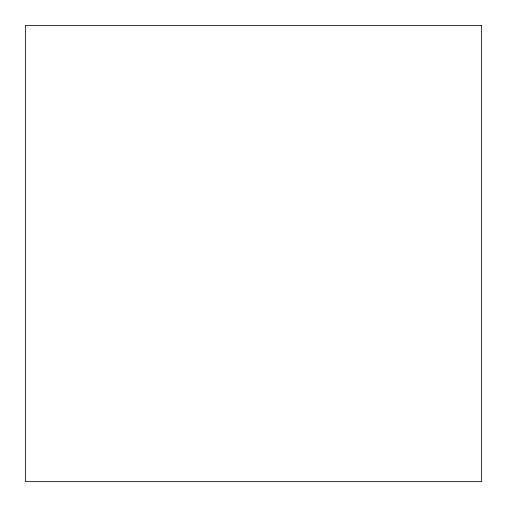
<?xml version="1.0" encoding="UTF-8"?>
<svg xmlns="http://www.w3.org/2000/svg" width="507" height="507" viewBox="0 0 507 507"><rect width="100%" height="100%" fill="white"/><g stroke="black" fill="none" stroke-linecap="round" stroke-linejoin="round"><path stroke-width="0.76" d="M481.631 25.382L25.369 25.382L25.369 481.65L481.631 481.65L481.631 25.382"/></g></svg>
